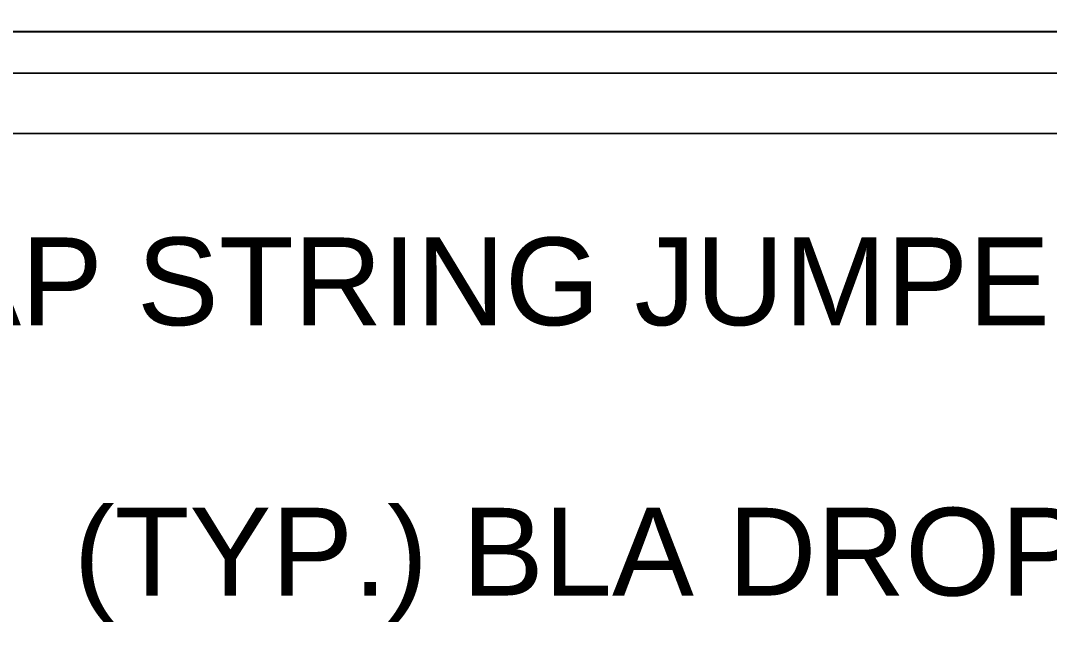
# Model space of a CAD drawing. Header units: feet. Extents: x -354 to 55127, y -297 to 4121.
# Drawn here: x 1592.8 to 1827.2, y 3506 to 3647 of the extents above; entities that cross this region are included whole.
import ezdxf
from ezdxf import colors
from ezdxf.entities.mleader import LeaderData, LeaderLine
from ezdxf.lldxf.tags import DXFTag
from ezdxf.math import Vec2, Vec3

# ---------------------------------------------------------------- set-up
doc = ezdxf.new("R2010")
doc.units = ezdxf.units.FT
doc.header["$MEASUREMENT"] = 0
for name, color, linetype in [('E-DC HARNESS-NEG', 170, 'DC HARNESS CABLE'), ('E-DC HARNESS-POS', 10, 'DC HARNESS CABLE'), ('G-ANNO-TEXT', 1, 'Continuous')]:
    doc.layers.add(name, color=color, linetype=linetype)
doc.styles.add('NEI-A', font='arial.ttf')
doc.styles.get("Standard").update_dxf_attribs({"font": 'arial.ttf'})
tags = doc.linetypes.add('DC HARNESS CABLE', pattern='A,0.5,-0.2,["DH",Standard,S=0.1,R=0,X=-0.1,Y=-0.05],-0.2', length=0.9).pattern_tags.tags
tags[6] = DXFTag(74, 10)

msp = doc.modelspace()

# ---------------------------------------------------------------- linework, layer by layer
at = {"layer": 'E-DC HARNESS-NEG', "ltscale": 0.5}
msp.add_lwpolyline([(1314.73, 3635.03), (2039.54, 3635.08), (2039.54, 3632.69)], dxfattribs=at)
at = {"layer": 'E-DC HARNESS-POS', "ltscale": 0.5}
for points in [[(1334.42, 3644.5), (2051.79, 3644.5), (2051.79, 3624.22)], [(125.57, 3621.38), (2048.84, 3621.28)]]:
    msp.add_lwpolyline(points, dxfattribs=at)

# ---------------------------------------------------------------- next in the draw order: leaders
at = {"layer": 'G-ANNO-TEXT'}
ml = msp.add_multileader_mtext('Standard', dxfattribs=at)
ml.set_content('(TYP.) BLA DROPS', color=256, style='NEI-A')
ml.set_leader_properties()
ml.build(insert=Vec2(0, 0))
ml.multileader.update_dxf_attribs({"dogleg_length": 0.36, "arrow_head_size": 22.51})
ctx = ml.context
ctx.base_point, ctx.char_height, ctx.arrow_head_size, ctx.landing_gap_size, ctx.plane_origin = Vec3(1585.02, 3523.04, -22.9), 20, 22.51, 23.05, Vec3(9550.68, -2048.83, -22.9)
ctx.text_align_type = 2
notes = []
notes.append((ctx, [(1, (1, 1, 0), (1922.47, 3523.04, -22.9), (-1, 0), 46.1, [(1, [(2036.81, 3628.17, -22.9)], 0, [])])]))
ctx.mtext.insert, ctx.mtext.width, ctx.mtext.alignment, ctx.mtext.flow_direction = Vec3(1853.32, 3535.98, -22.9), 247.1441, 3, 5
ctx.mtext.has_bg_fill, ctx.mtext.bg_color, ctx.mtext.bg_scale_factor, ctx.mtext.bg_transparency, ctx.mtext.use_window_bg_color = 1, -1073741824, 1.5, 0, 1
for ctx, leaders in notes:
    for number, flags, end, landing, length, lines in leaders:
        leader = LeaderData()
        leader.index, (leader.has_last_leader_line, leader.has_dogleg_vector, leader.attachment_direction) = number, flags
        leader.last_leader_point, leader.dogleg_vector, leader.dogleg_length = Vec3(end), Vec3(landing), length
        for number, points, colour, breaks in lines:
            line = LeaderLine()
            line.index, line.vertices, line.color, line.breaks = number, Vec3.list(points), colors.encode_raw_color(colour), breaks
            leader.lines.append(line)
        ctx.leaders.append(leader)

# ---------------------------------------------------------------- next in the draw order: leaders
ml = msp.add_multileader_mtext('Standard', dxfattribs=at)
ml.set_content('MOTOR GAP STRING JUMPER', color=256, style='NEI-A')
ml.set_leader_properties()
ml.build(insert=Vec2(0, 0))
ml.multileader.update_dxf_attribs({"dogleg_length": 0.36, "arrow_head_size": 22.51})
ctx = ml.context
ctx.base_point, ctx.char_height, ctx.arrow_head_size, ctx.landing_gap_size, ctx.plane_origin = Vec3(1420.19, 3587.4, -22.9), 20, 22.51, 23.05, Vec3(9628.08, -1861.51, -22.9)
ctx.text_align_type = 2
notes = []
notes.append((ctx, [(1, (1, 1, 0), (1916.66, 3587.4, -22.9), (-1, 0), 46.1, [(0, [(2011.5, 3730.29, -22.9)], 0, [])])]))
ctx.mtext.insert, ctx.mtext.width, ctx.mtext.alignment, ctx.mtext.flow_direction = Vec3(1847.51, 3597.57, -22.9), 406.5438, 3, 5
ctx.mtext.has_bg_fill, ctx.mtext.bg_color, ctx.mtext.bg_scale_factor, ctx.mtext.bg_transparency, ctx.mtext.use_window_bg_color = 1, -1073741824, 1.5, 0, 1
for ctx, leaders in notes:
    for number, flags, end, landing, length, lines in leaders:
        leader = LeaderData()
        leader.index, (leader.has_last_leader_line, leader.has_dogleg_vector, leader.attachment_direction) = number, flags
        leader.last_leader_point, leader.dogleg_vector, leader.dogleg_length = Vec3(end), Vec3(landing), length
        for number, points, colour, breaks in lines:
            line = LeaderLine()
            line.index, line.vertices, line.color, line.breaks = number, Vec3.list(points), colors.encode_raw_color(colour), breaks
            leader.lines.append(line)
        ctx.leaders.append(leader)

doc.saveas('drawing.dxf')
